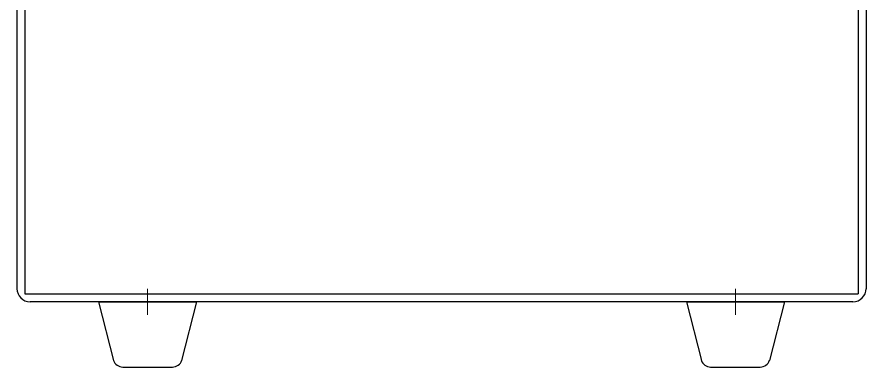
# Model space of a CAD drawing. Header units: millimetres. Extents: x 214 to 914, y 119 to 530.
# Drawn here: x 237 to 367, y 175.4 to 229 of the extents above; entities that cross this region are included whole.
import ezdxf

# ---------------------------------------------------------------- set-up
doc = ezdxf.new("R2010")
doc.units = ezdxf.units.MM
doc.layers.get('0').update_dxf_attribs({"lineweight": 30})
doc.layers.add('寸法', color=7, linetype='Continuous', lineweight=15)

# ---------------------------------------------------------------- blocks, each defined once
blk = doc.blocks.new('A$C1A7F7AF9')
for p, q in [((7.7, 73.8), (7.7, -43.8)), ((135.3, 73.8), (135.3, -43.8)), ((6.5, 59.5), (6.5, -43)), ((136.5, 59.5), (136.5, -43)), ((7.7, -43.8), (135.3, -43.8)), ((134.5, -45), (8.5, -45)), ((19, -45), (34, -45)), ((19, -45), (21.3, -54)), ((34, -45), (31.7, -54)), ((109, -45), (124, -45)), ((109, -45), (111.3, -54)), ((124, -45), (121.7, -54)), ((22.7, -55), (30.3, -55)), ((112.7, -55), (120.3, -55))]:
    blk.add_line(p, q)
for centre, radius, start, end in [((8.5, -43), 2, 180, 270), ((134.5, -43), 2, 270, 0), ((22.7, -53.5), 1.5, 199, 270), ((30.3, -53.5), 1.5, 270, 342), ((112.7, -53.5), 1.5, 199, 270), ((120.3, -53.5), 1.5, 270, 342)]:
    blk.add_arc(centre, radius, start, end)
blk = doc.blocks.new('A$C44A96487')
for p, q in [((26.5, -41), (26.5, -45)), ((116.5, -41), (116.5, -45))]:
    blk.add_line(p, q)

msp = doc.modelspace()

# ---------------------------------------------------------------- block references
msp.add_blockref('A$C1A7F7AF9', (230.48, 230.38))
at = {"layer": '寸法'}
msp.add_blockref('A$C44A96487', (230.48, 228.38), dxfattribs=at)

doc.saveas('drawing.dxf')
